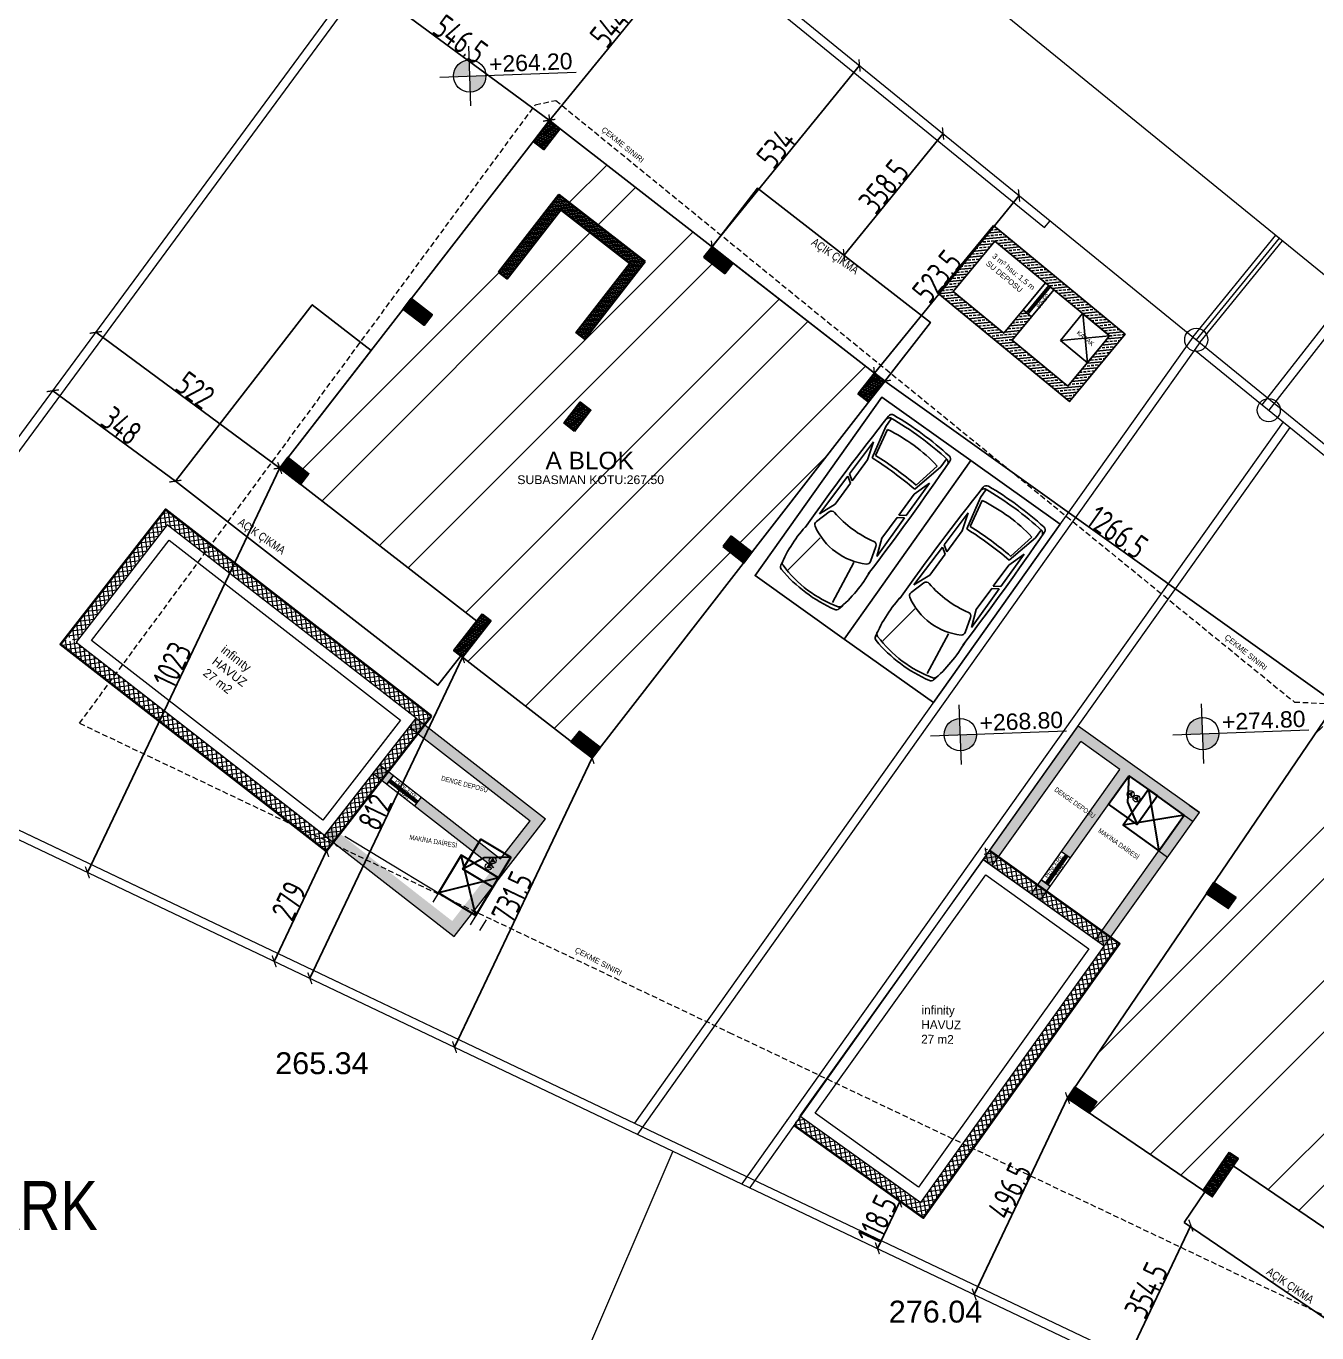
# Model space of a CAD drawing. Header units: millimetres. Extents: x 708 to 46452, y -4963 to 3960.
# Drawn here: x 8745 to 9482, y 1907 to 2653 of the extents above; entities that cross this region are included whole.
import ezdxf

# ---------------------------------------------------------------- set-up
doc = ezdxf.new("R2010")
doc.units = ezdxf.units.MM
doc.linetypes.add('DASHED', pattern=[19.05, 12.7, -6.35])
doc.linetypes.add('DUZ', pattern=[0])
for name, color, linetype in [('0 @ 1', 7, 'Continuous'), ('00_YAZI', 214, 'Continuous'), ('DUVARTARAMA', 7, 'Continuous'), ('F-arka_plan', 7, 'Continuous'), ('furn', 7, 'Continuous'), ('KP', 1, 'Continuous'), ('SIVA', 135, 'Continuous'), ('TEFRİŞ2', 2, 'Continuous')]:
    doc.layers.add(name, color=color, linetype=linetype)
for name, color, linetype, lineweight in [('0.00 kotu6', 55, 'Continuous', 5), ('00_KOLON', 2, 'Continuous', 35), ('20', 1, 'Continuous', 0), ('A-WALL', 113, 'Continuous', 18), ('ENK_PLAN', 2, 'Continuous', 0), ('F-YAZI', 7, 'Continuous', 30), ('H-Savak', 52, 'Continuous', 20), ('KADASTRO', 5, 'Continuous', 0), ('mahal no', 123, 'Continuous', 30), ('MERDİVEN GÖRÜNÜŞ', 171, 'Continuous', 30), ('NKOT', 1, 'Continuous', 0), ('SAVAK', 52, 'Continuous', 20), ('TEFRİŞ', 8, 'Continuous', 9), ('YAZI', 40, 'Continuous', 25), ('YOL_YOL', 30, 'Continuous', 0), ('Z_KOMSU_PARSELLER', 172, 'Continuous', 0), ('Z_PARSEL', 6, 'Continuous', 0), ('ölçü yatay', 150, 'DUZ', 18)]:
    doc.layers.add(name, color=color, linetype=linetype, lineweight=lineweight)
doc.styles.add('ARIAL', font='arial.ttf')
doc.styles.add('ARİAL NARROW', font='ARIALN.TTF', dxfattribs={"width": 0.8})
doc.styles.add('AUDIT_D_030819140122-0', font='isocp.shx', dxfattribs={"width": 0.8})
doc.styles.add('K-ARİAL', font='arial.ttf')
doc.styles.add('kat', font='arial.ttf', dxfattribs={"height": 50})
doc.styles.get("Standard").update_dxf_attribs({"font": 'arial.ttf'})
doc.dimstyles.new('DIŞ VAZ', dxfattribs={"dimtxt": 55, "dimasz": 20, "dimexe": 5, "dimexo": 2, "dimgap": 1, "dimtad": 1, "dimdec": 1, "dimrnd": 0.5, "dimdsep": 46, "dimtxsty": 'AUDIT_D_030819140122-0', "dimblk": 'ARCHTICK', "dimcen": 0.09, "dimdle": 0.1, "dimclrd": 256, "dimclre": 256, "dimclrt": 1, "dimadec": 0, "dimazin": 0, "dimtfac": 1, "dimtdec": 1, "dimtix": 1, "dimtmove": 2, "dimatfit": 3, "dimldrblk": 'ARCHTICK', "dimfxl": 5, "dimfxlon": 1, "dimtolj": 1, "dimtzin": 0, "dimarcsym": 0})

# ---------------------------------------------------------------- blocks, each defined once
blk = doc.blocks.new('KOLON')
at = {"layer": 'DUVARTARAMA'}
h = blk.add_hatch(dxfattribs=at)
h.set_pattern_fill('ANSI36', color=8)
h.paths.add_polyline_path([(549.4, 3102.4), (579.4, 3102.4), (579.4, 3042.4), (549.4, 3042.4)])
at = {"layer": '00_KOLON'}
blk.add_lwpolyline([(549.4, 3102.4), (579.4, 3102.4), (579.4, 3042.4), (549.4, 3042.4), (549.4, 3102.4)], dxfattribs=at)
blk = doc.blocks.new('_ArchTick')
at = {"color": 0, "linetype": 'ByBlock', "const_width": 0.15}
blk.add_lwpolyline([(-0.5, -0.5), (0.5, 0.5)], dxfattribs=at)
blk = doc.blocks.new('*D1795')
at = {"layer": 'Defpoints', "color": 0, "transparency": 16777216}
for p in [(24674.8, -12663.2, -13220.7), (24624, -12770.1, -13220.7), (24624, -12770.1)]:
    blk.add_point(p, dxfattribs=at)
at = {"layer": 'KP', "lineweight": -2, "transparency": 16777216}
for p, q in [((24674.9, -12663.1), (24623.9, -12770.2)), ((24670.3, -12661), (24670.3, -12661)), ((24619.4, -12768), (24619.4, -12768))]:
    blk.add_line(p, q, dxfattribs=at)
at = {"layer": 'KP', "lineweight": -2, "transparency": 16777216, "xscale": 20, "yscale": 20, "zscale": 20}
for p, rotation in [((24674.8, -12663.2), 64.5683598937164), ((24624, -12770.1), 244.5683598937164)]:
    blk.add_blockref('_ArchTick', p, dxfattribs=dict(at, rotation=rotation))
at = {"layer": 'KP', "color": 1, "transparency": 16777216, "insert": (24623.6, -12704.4), "char_height": 55, "attachment_point": 5, "rotation": 64.5684, "style": 'AUDIT_D_030819140122-0'}
blk.add_mtext('\\A1;118.5', dxfattribs=at)
blk = doc.blocks.new('*D141')
at = {"layer": 'Defpoints', "color": 0, "transparency": 16777216}
for p in [(25058.4, -12426.8, -13220.7), (24845.2, -12875.3, -13220.7), (24845.2, -12875.3)]:
    blk.add_point(p, dxfattribs=at)
at = {"layer": 'KP', "lineweight": -2, "transparency": 16777216}
for p, q in [((25058.5, -12426.7), (24845.1, -12875.4)), ((25063, -12428.9), (25063, -12428.9)), ((24849.7, -12877.4), (24849.7, -12877.4))]:
    blk.add_line(p, q, dxfattribs=at)
at = {"layer": 'KP', "lineweight": -2, "transparency": 16777216, "xscale": 20, "yscale": 20, "zscale": 20}
for p, rotation in [((25058.4, -12426.8), 64.56835989371938), ((24845.2, -12875.3), 244.5683598937193)]:
    blk.add_blockref('_ArchTick', p, dxfattribs=dict(at, rotation=rotation))
at = {"layer": 'KP', "color": 1, "transparency": 16777216, "insert": (24926.1, -12638.8), "char_height": 55, "attachment_point": 5, "rotation": 64.5684, "style": 'AUDIT_D_030819140122-0'}
blk.add_mtext('\\A1;496.5', dxfattribs=at)
blk = doc.blocks.new('*D142')
at = {"layer": 'Defpoints', "color": 0, "transparency": 16777216}
for p in [(25324.8, -12710.8, -13220.7), (25172.6, -13031, -13220.7), (25188, -13038.3)]:
    blk.add_point(p, dxfattribs=at)
at = {"layer": 'KP', "lineweight": -2, "transparency": 16777216}
for p, q in [((25340.3, -12718), (25188, -13038.4)), ((25344.8, -12720.2), (25344.8, -12720.3)), ((25192.5, -13040.5), (25192.5, -13040.5))]:
    blk.add_line(p, q, dxfattribs=at)
at = {"layer": 'KP', "lineweight": -2, "transparency": 16777216, "xscale": 20, "yscale": 20, "zscale": 20}
for p, rotation in [((25340.3, -12718.1), 64.5683598937192), ((25188, -13038.3), 244.5683598937192)]:
    blk.add_blockref('_ArchTick', p, dxfattribs=dict(at, rotation=rotation))
at = {"layer": 'KP', "color": 1, "transparency": 16777216, "insert": (25238.4, -12866), "char_height": 55, "attachment_point": 5, "rotation": 64.5684, "style": 'AUDIT_D_030819140122-0'}
blk.add_mtext('\\A1;354.5', dxfattribs=at)
blk = doc.blocks.new('02PCAR01')
at = {"color": 0, "linetype": 'ByBlock'}
for p, q in [((-138, 26.03), (-145, 26.03)), ((-112.52, 20.16), (-138, 26.03)), ((-136.91, 23.5), (-115.59, 19.26)), ((-122.94, 26.61), (-92.48, 26.84)), ((-109.29, 22.08), (-122.94, 26.61)), ((-89.35, 22.08), (-109.29, 22.08)), ((-89.35, 22.08), (-92.48, 26.84)), ((-90.39, 26.87), (-54.31, 27.32)), ((-87.23, 22.08), (-90.39, 26.87)), ((-67.5, 22.08), (-87.23, 22.08)), ((-54.31, 27.32), (-67.5, 22.08)), ((-48.33, 25.72), (-60.01, 22.2)), ((-6, 20.97), (-40, 15.97)), ((-136.91, -23.36), (-115.59, -19.12)), ((-6, -20.97), (-40, -15.97)), ((-138, -25.97), (-145, -25.97)), ((-112.51, -20.11), (-138, -25.97)), ((-109.29, -21.95), (-122.94, -26.47)), ((-122.94, -26.47), (-92.48, -26.7)), ((-89.35, -21.95), (-109.29, -21.95)), ((-89.35, -21.95), (-92.48, -26.7)), ((-87.23, -21.95), (-90.39, -26.73)), ((-90.39, -26.73), (-54.31, -27.18)), ((-67.5, -21.95), (-87.23, -21.95)), ((-54.31, -27.18), (-67.5, -21.95)), ((-48.33, -25.52), (-60.01, -22))]:
    blk.add_line(p, q, dxfattribs=at)
for centre, radius, start, end in [((-77.24, -1914.33), 1944.6, 88.89024, 92.01225), ((-30.02, -77.69), 108.31, 76.66075, 96.5655), ((110.89, 0.1), 260.73, 174.2342, 185.7658), ((-145.41, 25.94), 3.14, 92.11191, 173.48992), ((111.89, 0.1), 258.76, 174.01419, 185.98581), ((-141.57, 24.61), 4.6, 94.39871, 147.52881), ((-7.97, 0.1), 131.06, 169.68972, 190.31028), ((147.71, 0.1), 261.01, 175.59188, 184.44072), ((-59.14, 19.33), 3, 106.79837, 193.66308), ((-47.46, 22.85), 3, 31.14552, 106.79837), ((-87.12, 0.1), 48.72, 330.07742, 29.92258), ((-8.86, 25.33), 3.14, 17.81788, 78.39421), ((-95.47, 0.91), 93.12, 343.03471, 15.81411), ((-5.75, 24.64), 3.14, 14.34517, 76.66075), ((-111.75, 0.91), 111.76, 346.39761, 12.667), ((146.01, 0.1), 262.31, 175.79714, 184.20286), ((-142.7, 0.1), 82.75, 347.06832, 12.93168), ((-59.14, -19.13), 3, 166.33692, 253.20163), ((-145.41, -25.74), 3.14, 186.51008, 267.88809), ((-77.24, 1914.53), 1944.6, 267.98775, 271.10976), ((-141.57, -24.41), 4.6, 212.47119, 265.60129), ((-47.46, -22.65), 3, 253.20163, 328.85448), ((-30.02, 77.89), 108.31, 263.4345, 283.11557), ((-9.37, -25.23), 3.14, 281.32486, 340.88258), ((-6.15, -24.54), 3.14, 283.11557, 344.59415)]:
    blk.add_arc(centre, radius, start, end, dxfattribs=at)
blk = doc.blocks.new('*D148')
at = {"layer": 'Defpoints', "color": 0, "transparency": 16777216}
for p in [(24640.8, -10789.3), (24640.8, -10789.4, -13220.7), (25671.5, -11525.5, -13220.7)]:
    blk.add_point(p, dxfattribs=at)
at = {"layer": 'KP', "lineweight": -2, "transparency": 16777216}
for p, q in [((25671.6, -11525.5), (24640.7, -10789.3)), ((24643.7, -10785.3), (24643.7, -10785.3)), ((25674.4, -11521.4), (25674.4, -11521.4))]:
    blk.add_line(p, q, dxfattribs=at)
at = {"layer": 'KP', "lineweight": -2, "transparency": 16777216, "xscale": 20, "yscale": 20, "zscale": 20}
for p, rotation in [((24640.8, -10789.3), 144.4651546863347), ((25671.5, -11525.5), 324.4651546863348)]:
    blk.add_blockref('_ArchTick', p, dxfattribs=dict(at, rotation=rotation))
at = {"layer": 'KP', "color": 1, "transparency": 16777216, "insert": (25172.7, -11134.2), "char_height": 55, "attachment_point": 5, "rotation": 324.4652, "style": 'AUDIT_D_030819140122-0'}
blk.add_mtext('\\A1;1266.5', dxfattribs=at)
blk = doc.blocks.new('*D149')
at = {"layer": 'Defpoints', "color": 0, "transparency": 16777216}
for p in [(23365.4, -11862.5, -13220.7), (23245.5, -12114.5, -13220.7), (23245.5, -12114.5)]:
    blk.add_point(p, dxfattribs=at)
at = {"layer": 'KP', "lineweight": -2, "transparency": 16777216}
for p, q in [((23365.4, -11862.4), (23245.5, -12114.6)), ((23369.9, -11864.7), (23369.9, -11864.7)), ((23250, -12116.6), (23250, -12116.6))]:
    blk.add_line(p, q, dxfattribs=at)
at = {"layer": 'KP', "lineweight": -2, "transparency": 16777216, "xscale": 20, "yscale": 20, "zscale": 20}
for p, rotation in [((23365.4, -11862.5), 64.55936589072644), ((23245.5, -12114.5), 244.5593658907265)]:
    blk.add_blockref('_ArchTick', p, dxfattribs=dict(at, rotation=rotation))
at = {"layer": 'KP', "color": 1, "transparency": 16777216, "insert": (23279.7, -11976.3), "char_height": 55, "attachment_point": 5, "rotation": 64.5594, "style": 'AUDIT_D_030819140122-0'}
blk.add_mtext('\\A1;279', dxfattribs=at)
blk = doc.blocks.new('*D150')
at = {"layer": 'Defpoints', "color": 0, "transparency": 16777216}
for p in [(22837.9, -10677.8, -13220.7), (22837.9, -10677.8), (23258.2, -10987.7, -13220.7)]:
    blk.add_point(p, dxfattribs=at)
at = {"layer": 'KP', "lineweight": -2, "transparency": 16777216}
for p, q in [((23258.3, -10987.7), (22837.8, -10677.7)), ((22840.9, -10673.8), (22840.9, -10673.8)), ((23255.2, -10991.7), (23255.2, -10991.7))]:
    blk.add_line(p, q, dxfattribs=at)
at = {"layer": 'KP', "lineweight": -2, "transparency": 16777216, "xscale": 20, "yscale": 20, "zscale": 20}
for p, rotation in [((22837.9, -10677.8), 143.599521623607), ((23258.2, -10987.7), 323.599521623607)]:
    blk.add_blockref('_ArchTick', p, dxfattribs=dict(at, rotation=rotation))
at = {"layer": 'KP', "color": 1, "transparency": 16777216, "insert": (23065, -10809.8), "char_height": 55, "attachment_point": 5, "rotation": 323.5995, "style": 'AUDIT_D_030819140122-0'}
blk.add_mtext('\\A1;522', dxfattribs=at)
blk = doc.blocks.new('*D151')
at = {"layer": 'Defpoints', "color": 0, "transparency": 16777216}
for p in [(22739.6, -10811.1, -13220.7), (22739.6, -10811.1), (23019.6, -11017.6, -13220.7)]:
    blk.add_point(p, dxfattribs=at)
at = {"layer": 'KP', "lineweight": -2, "transparency": 16777216}
for p, q in [((22736.7, -10815.1), (22736.7, -10815.1)), ((23019.7, -11017.6), (22739.5, -10811.1)), ((23016.7, -11021.6), (23016.7, -11021.6))]:
    blk.add_line(p, q, dxfattribs=at)
at = {"layer": 'KP', "lineweight": -2, "transparency": 16777216, "xscale": 20, "yscale": 20, "zscale": 20}
for p, rotation in [((22739.6, -10811.1), 143.5995216236068), ((23019.6, -11017.6), 323.5995216236068)]:
    blk.add_blockref('_ArchTick', p, dxfattribs=dict(at, rotation=rotation))
at = {"layer": 'KP', "color": 1, "transparency": 16777216, "insert": (22896.5, -10891.4), "char_height": 55, "attachment_point": 5, "rotation": 323.5995, "style": 'AUDIT_D_030819140122-0'}
blk.add_mtext('\\A1;348', dxfattribs=at)
blk = doc.blocks.new('*D152')
at = {"layer": 'Defpoints', "color": 0, "transparency": 16777216}
for p in [(23971.9, -11650, -13220.7), (23657.7, -12310.6, -13220.7), (23657.7, -12310.6)]:
    blk.add_point(p, dxfattribs=at)
at = {"layer": 'KP', "lineweight": -2, "transparency": 16777216}
for p, q in [((23972, -11649.9), (23657.7, -12310.6)), ((23976.4, -11652.2), (23976.4, -11652.2)), ((23662.2, -12312.7), (23662.2, -12312.7))]:
    blk.add_line(p, q, dxfattribs=at)
at = {"layer": 'KP', "lineweight": -2, "transparency": 16777216, "xscale": 20, "yscale": 20, "zscale": 20}
for p, rotation in [((23971.9, -11650), 64.55936589072675), ((23657.7, -12310.6), 244.5593658907268)]:
    blk.add_blockref('_ArchTick', p, dxfattribs=dict(at, rotation=rotation))
at = {"layer": 'KP', "color": 1, "transparency": 16777216, "insert": (23789.1, -11968), "char_height": 55, "attachment_point": 5, "rotation": 64.5594, "style": 'AUDIT_D_030819140122-0'}
blk.add_mtext('\\A1;731.5', dxfattribs=at)
blk = doc.blocks.new('*D153')
at = {"layer": 'Defpoints', "color": 0, "transparency": 16777216}
for p in [(23675.8, -11419.9, -13220.7), (23327, -12153.2, -13220.7), (23327, -12153.2)]:
    blk.add_point(p, dxfattribs=at)
at = {"layer": 'KP', "lineweight": -2, "transparency": 16777216}
for p, q in [((23675.9, -11419.8), (23326.9, -12153.3)), ((23671.3, -11417.7), (23671.3, -11417.7)), ((23322.5, -12151.1), (23322.5, -12151.1))]:
    blk.add_line(p, q, dxfattribs=at)
at = {"layer": 'KP', "lineweight": -2, "transparency": 16777216, "xscale": 20, "yscale": 20, "zscale": 20}
for p, rotation in [((23675.8, -11419.9), 64.55936589072691), ((23327, -12153.2), 244.5593658907269)]:
    blk.add_blockref('_ArchTick', p, dxfattribs=dict(at, rotation=rotation))
at = {"layer": 'KP', "color": 1, "transparency": 16777216, "insert": (23475.7, -11774.3), "char_height": 55, "attachment_point": 5, "rotation": 64.5594, "style": 'AUDIT_D_030819140122-0'}
blk.add_mtext('\\A1;812', dxfattribs=at)
blk = doc.blocks.new('*D154')
at = {"layer": 'Defpoints', "color": 0, "transparency": 16777216}
for p in [(23258.2, -10987.7), (22818.7, -11911.5, -13220.7), (22818.7, -11911.5)]:
    blk.add_point(p, dxfattribs=at)
at = {"layer": 'KP', "lineweight": -2, "transparency": 16777216}
for p, q in [((23258.2, -10987.6), (22818.7, -11911.5)), ((23258.2, -10987.7), (23262.7, -10989.8)), ((22823.2, -11913.6), (22823.3, -11913.6))]:
    blk.add_line(p, q, dxfattribs=at)
at = {"layer": 'KP', "lineweight": -2, "transparency": 16777216, "xscale": 20, "yscale": 20, "zscale": 20}
for p, rotation in [((23258.2, -10987.7), 64.55936589066177), ((22818.7, -11911.5), 244.5593658906617)]:
    blk.add_blockref('_ArchTick', p, dxfattribs=dict(at, rotation=rotation))
at = {"layer": 'KP', "color": 1, "transparency": 16777216, "insert": (23012.7, -11437.3), "char_height": 55, "attachment_point": 5, "rotation": 64.5594, "style": 'AUDIT_D_030819140122-0'}
blk.add_mtext('\\A1;1023', dxfattribs=at)
blk = doc.blocks.new('*D156')
at = {"layer": 'Defpoints', "color": 0, "transparency": 16777216}
for p in [(24947.6, -10365.1, -13220.7), (24947.6, -10365.1), (24617.1, -10771, -13220.7)]:
    blk.add_point(p, dxfattribs=at)
at = {"layer": 'KP', "lineweight": -2, "transparency": 16777216}
for p, q in [((24617.1, -10771), (24947.6, -10365)), ((24951.4, -10368.2), (24951.4, -10368.2)), ((24621, -10774.1), (24621, -10774.1))]:
    blk.add_line(p, q, dxfattribs=at)
at = {"layer": 'KP', "lineweight": -2, "transparency": 16777216, "xscale": 20, "yscale": 20, "zscale": 20}
for p, rotation in [((24947.6, -10365.1), 50.85004994290492), ((24617.1, -10771), 230.8500499429049)]:
    blk.add_blockref('_ArchTick', p, dxfattribs=dict(at, rotation=rotation))
at = {"layer": 'KP', "color": 1, "transparency": 16777216, "insert": (24760.2, -10550), "char_height": 55, "attachment_point": 5, "rotation": 50.85, "style": 'AUDIT_D_030819140122-0'}
blk.add_mtext('\\A1;523.5', dxfattribs=at)
blk = doc.blocks.new('*D157')
at = {"layer": 'Defpoints', "color": 0, "transparency": 16777216}
for p in [(24774, -10223.8, -13220.7), (24774, -10223.8), (24547.7, -10501.7, -13220.7)]:
    blk.add_point(p, dxfattribs=at)
at = {"layer": 'KP', "lineweight": -2, "transparency": 16777216}
for p, q in [((24547.7, -10501.8), (24774.1, -10223.7)), ((24777.9, -10226.9), (24777.9, -10226.9)), ((24551.6, -10504.9), (24551.6, -10504.9))]:
    blk.add_line(p, q, dxfattribs=at)
at = {"layer": 'KP', "lineweight": -2, "transparency": 16777216, "xscale": 20, "yscale": 20, "zscale": 20}
for p, rotation in [((24774, -10223.8), 50.85004994290509), ((24547.7, -10501.7), 230.8500499429051)]:
    blk.add_blockref('_ArchTick', p, dxfattribs=dict(at, rotation=rotation))
at = {"layer": 'KP', "color": 1, "transparency": 16777216, "insert": (24638.8, -10344.8), "char_height": 55, "attachment_point": 5, "rotation": 50.85, "style": 'AUDIT_D_030819140122-0'}
blk.add_mtext('\\A1;358.5', dxfattribs=at)
blk = doc.blocks.new('*D158')
at = {"layer": 'Defpoints', "color": 0, "transparency": 16777216}
for p in [(24583.2, -10068.4, -13220.7), (24583.2, -10068.4), (24246, -10482.5, -13220.7)]:
    blk.add_point(p, dxfattribs=at)
at = {"layer": 'KP', "lineweight": -2, "transparency": 16777216}
for p, q in [((24245.9, -10482.6), (24583.2, -10068.3)), ((24587, -10071.6), (24587, -10071.6)), ((24242.1, -10479.4), (24242.1, -10479.4))]:
    blk.add_line(p, q, dxfattribs=at)
at = {"layer": 'KP', "lineweight": -2, "transparency": 16777216, "xscale": 20, "yscale": 20, "zscale": 20}
for p, rotation in [((24583.2, -10068.4), 50.85004994290459), ((24246, -10482.5), 230.8500499429046)]:
    blk.add_blockref('_ArchTick', p, dxfattribs=dict(at, rotation=rotation))
at = {"layer": 'KP', "color": 1, "transparency": 16777216, "insert": (24392.5, -10257.5), "char_height": 55, "attachment_point": 5, "rotation": 50.85, "style": 'AUDIT_D_030819140122-0'}
blk.add_mtext('\\A1;534', dxfattribs=at)
blk = doc.blocks.new('*D159')
at = {"layer": 'Defpoints', "color": 0, "transparency": 16777216}
for p in [(24218.8, -9771.7, -13220.7), (24218.8, -9771.7), (23874.9, -10194.1, -13220.7)]:
    blk.add_point(p, dxfattribs=at)
at = {"layer": 'KP', "lineweight": -2, "transparency": 16777216}
for p, q in [((23874.8, -10194.2), (24218.8, -9771.7)), ((24214.9, -9768.6), (24214.9, -9768.6)), ((23871, -10191), (23871, -10191))]:
    blk.add_line(p, q, dxfattribs=at)
at = {"layer": 'KP', "lineweight": -2, "transparency": 16777216, "xscale": 20, "yscale": 20, "zscale": 20}
for p, rotation in [((24218.8, -9771.7), 50.85004994290503), ((23874.9, -10194.1), 230.850049942905)]:
    blk.add_blockref('_ArchTick', p, dxfattribs=dict(at, rotation=rotation))
at = {"layer": 'KP', "color": 1, "transparency": 16777216, "insert": (24024.7, -9964.9), "char_height": 55, "attachment_point": 5, "rotation": 50.85, "style": 'AUDIT_D_030819140122-0'}
blk.add_mtext('\\A1;544.5', dxfattribs=at)
blk = doc.blocks.new('*D160')
at = {"layer": 'Defpoints', "color": 0, "transparency": 16777216}
for p in [(23434.2, -9869.1, -13220.7), (23434.2, -9869.1), (23873.9, -10193.3)]:
    blk.add_point(p, dxfattribs=at)
at = {"layer": 'KP', "lineweight": -2, "transparency": 16777216}
for p, q in [((23874, -10193.4), (23434.1, -9869)), ((23437.1, -9865.1), (23437.1, -9865.1)), ((23873.9, -10193.3), (23871, -10197.4))]:
    blk.add_line(p, q, dxfattribs=at)
at = {"layer": 'KP', "lineweight": -2, "transparency": 16777216, "xscale": 20, "yscale": 20, "zscale": 20}
for p, rotation in [((23434.2, -9869.1), 143.5995216236071), ((23873.9, -10193.3), 323.5995216236071)]:
    blk.add_blockref('_ArchTick', p, dxfattribs=dict(at, rotation=rotation))
at = {"layer": 'KP', "color": 1, "transparency": 16777216, "insert": (23671, -10008.3), "char_height": 55, "attachment_point": 5, "rotation": 323.5995, "style": 'AUDIT_D_030819140122-0'}
blk.add_mtext('\\A1;546.5', dxfattribs=at)
blk = doc.blocks.new('REMRGE')
h = blk.add_hatch()
h.set_pattern_fill('ANSI33', color=256, scale=2, angle=-39.51317, style=0)
h.set_pattern_definition([(5.486832, (-32149.17, 31346.456), (-1.2143358, 12.6418111), []), (5.486832, (-32142.242, 31340.742), (-1.2143358, 12.6418111), [6.35, -3.175])])
h.paths.add_polyline_path([(25150.69, -10729.57), (25131.4, -10713.67), (25103.98, -10746.91), (25104.03, -10747.35), (25103.78, -10747.15), (25059.46, -10800.89), (24932.17, -10695.91), (24976.49, -10642.17), (24968.77, -10635.81), (24968.77, -10635.81), (24964.92, -10632.63), (24957.2, -10626.26), (24912.88, -10680), (24797.16, -10584.56), (24869.1, -10497.34), (24849.81, -10481.43), (24761.97, -10587.95), (25062.84, -10836.09)])
h.paths.add_polyline_path([(25189.88, -10682.05), (24889, -10433.91), (24849.81, -10481.43), (24869.1, -10497.34), (24892.38, -10469.11), (25152.37, -10683.53), (25154.68, -10685.43), (25131.4, -10713.67), (25150.69, -10729.57)])
at = {"layer": '0.00 kotu6'}
h = blk.add_hatch(color=256, dxfattribs=at)
h.paths.add_polyline_path([(23693.8, -10129.06), (23692.47, -10092.05), (23729.48, -10090.72, -0.4142136)])
h.paths.add_polyline_path([(23692.47, -10092.05), (23655.46, -10093.39, -0.4142136), (23691.13, -10055.04)])
h = blk.add_hatch(color=256, dxfattribs=at)
h.paths.add_polyline_path([(24814.77, -11633.83), (24813.44, -11596.82), (24850.45, -11595.48, -0.4142136)])
h.paths.add_polyline_path([(24813.44, -11596.82), (24776.43, -11598.15, -0.4142136), (24812.1, -11559.81)])
h = blk.add_hatch(color=256, dxfattribs=at)
h.paths.add_polyline_path([(25368.7, -11631.55), (25367.37, -11594.54), (25404.38, -11593.21, -0.4142136)])
h.paths.add_polyline_path([(25367.37, -11594.54), (25330.35, -11595.88, -0.4142136), (25366.03, -11557.53)])
at = {"layer": 'DUVARTARAMA'}
h = blk.add_hatch(dxfattribs=at)
h.set_pattern_fill('ANSI31', color=256, angle=-37.85366)
h.set_pattern_definition([(7.14634, (19477.0362, -4543.4095), (-0.3949828, 3.1503355), [])])
h.paths.add_polyline_path([(23900.42, -10397.59), (24058.33, -10520.32), (23935.6, -10678.24), (23955.34, -10693.58), (24093.41, -10515.92), (23896.02, -10362.51), (23757.95, -10540.17), (23777.69, -10555.51)])
h = blk.add_hatch(dxfattribs=at)
h.set_pattern_fill('ANSI36', color=8, angle=-37.85366)
h.set_pattern_definition([(7.14634, (21382.9402, -13434.128), (5.1181042, 3.8415554), [7.9375, -1.5875, 0, -1.5875])])
h.paths.add_polyline_path([(23720.53, -11321.64), (23740.27, -11336.98), (23675.83, -11419.89), (23656.09, -11404.55)])
h = blk.add_hatch(dxfattribs=at)
h.set_pattern_fill('ANGLE', color=0, angle=-127.89089)
h.set_pattern_definition([(232.10911, (30880.578, -3511.052), (5.5124346, -4.2899055), [5.08, -1.905]), (322.10911, (30880.578, -3511.052), (4.2899055, 5.5124346), [5.08, -1.905])])
h.paths.add_polyline_path([(23830.48, -11793.66), (23762.92, -11880.47), (23581.48, -11739.27), (23566.13, -11759), (23684.47, -11851.1), (23684.49, -11851.06), (23747.6, -11900.23), (23747.6, -11900.23), (23713.8, -11943.62), (23713.83, -11943.64), (23652.37, -12022.53), (23395.89, -11822.92), (23380.54, -11842.65), (23656.75, -12057.61), (23865.56, -11789.29), (23589.35, -11574.33), (23574, -11594.06)])
h.paths.add_polyline_path([(23574, -11594.06), (23589.35, -11574.33), (23569.62, -11558.98), (23554.27, -11578.71)])
h.paths.add_polyline_path([(23491.08, -11700.6), (23506.44, -11680.87), (23486.71, -11665.52), (23471.35, -11685.25)])
h.paths.add_polyline_path([(23502.99, -11709.87), (23518.35, -11690.15), (23506.44, -11680.87), (23491.08, -11700.6)], flags=17)
h.paths.add_polyline_path([(23380.54, -11842.65), (23395.89, -11822.92), (23376.16, -11807.57), (23360.81, -11827.3)])
h = blk.add_hatch(dxfattribs=at)
h.set_pattern_fill('ANGLE', color=0, angle=-35.4194)
h.set_pattern_definition([(324.5806, (16509.612, -4925.859), (4.0482067, 5.692297), [5.08, -1.905]), (54.5806, (16509.612, -4925.859), (-5.692297, 4.0482067), [5.08, -1.905])])
h.paths.add_polyline_path([(25088.54, -11612.23), (25178.18, -11675.99), (25044.93, -11863.35), (25065.31, -11877.83), (25152.21, -11755.63), (25152.18, -11755.61), (25198.58, -11690.44), (25198.58, -11690.44), (25243.38, -11722.34), (25243.4, -11722.31), (25324.86, -11780.3), (25136.51, -12045.16), (25156.88, -12059.65), (25359.73, -11774.42), (25082.65, -11577.37), (24879.81, -11862.6), (24900.18, -11877.09)])
h.paths.add_polyline_path([(24900.18, -11877.09), (24879.81, -11862.6), (24865.32, -11882.97), (24885.69, -11897.46)])
h.paths.add_polyline_path([(25010.19, -11955.33), (24989.82, -11940.84), (24975.33, -11961.21), (24995.71, -11975.7)])
h.paths.add_polyline_path([(25018.94, -11943.03), (24998.57, -11928.53), (24989.82, -11940.84), (25010.19, -11955.33)], flags=17)
h.paths.add_polyline_path([(25156.88, -12059.65), (25136.51, -12045.16), (25122.02, -12065.53), (25142.39, -12080.02)])
h = blk.add_hatch(dxfattribs=at)
h.set_pattern_fill('ANSI36', color=8, angle=52.14634)
h.set_pattern_definition([(97.14634, (26080.4652, -13984.524), (-3.8415554, 5.1181042), [7.9375, -1.5875, 0, -1.5875])])
h.paths.add_polyline_path([(23924.55, -11613.19), (23942.96, -11589.5), (23990.34, -11626.32), (23971.93, -11650.01)])
h = blk.add_hatch(dxfattribs=at)
h.set_pattern_fill('ANSI36', color=8, angle=-34.22302)
h.set_pattern_definition([(10.77698, (23228.441, -14807.111), (4.8645686, 4.1579456), [7.9375, -1.5875, 0, -1.5875])])
h.paths.add_polyline_path([(25427.56, -12550.84), (25448.24, -12564.9), (25389.18, -12651.72), (25368.51, -12637.66)])
at = {"layer": 'F-arka_plan'}
h = blk.add_hatch(dxfattribs=at)
h.set_pattern_fill('ANSI32', color=256, scale=26)
h.set_pattern_definition([(45, (-5944.31, 13227.06), (-175.115, 175.115), []), (45, (-5827.57, 13227.06), (-175.115, 175.115), [])])
h.paths.add_polyline_path([(25075.31, -12401.95), (25124.92, -12435.69), (25108.05, -12460.5), (25368.51, -12637.66), (25427.56, -12550.84), (25448.24, -12564.9), (25436.99, -12581.44), (25858.68, -12868.27), (25875.56, -12843.46), (25925.17, -12877.21), (26167.01, -12521.66), (26117.39, -12487.91), (26134.27, -12463.11), (26183.88, -12496.85), (26439.78, -12120.63), (26414.97, -12103.76), (26448.72, -12054.15), (26084.9, -11806.69), (26068.03, -11831.49), (26018.42, -11797.75), (26035.29, -11772.94), (25696.28, -11542.35), (25662.53, -11591.96), (25637.73, -11575.09), (25393.08, -11934.77), (25442.69, -11968.52), (25425.82, -11993.32), (25376.2, -11959.58)])
h.paths.add_polyline_path([(25781.36, -12235.16), (25815.11, -12185.55), (25839.91, -12202.42), (25806.17, -12252.03)], flags=16)
h.paths.add_polyline_path([(25973.55, -12148.19), (26100.1, -11962.15), (26306.81, -12102.76), (26180.27, -12288.8), (26159.59, -12274.74), (26272.08, -12109.37), (26106.71, -11996.88), (25994.22, -12162.25)], flags=16)
h.paths.add_polyline_path([(23740.27, -11336.98), (23675.83, -11419.89), (23924.55, -11613.19), (23942.96, -11589.5), (23990.34, -11626.32), (24318.64, -11203.89), (24271.26, -11167.07), (24289.67, -11143.39), (24337.05, -11180.21), (24640.8, -10789.36), (23874.91, -10194.13), (23276.6, -10963.97), (23323.98, -11000.79), (23305.57, -11024.47), (23708.25, -11337.43), (23720.53, -11321.64)])
h.paths.add_polyline_path([(23955.34, -10693.58), (23935.6, -10678.24), (24058.33, -10520.32), (23900.42, -10397.59), (23777.69, -10555.51), (23757.95, -10540.17), (23896.02, -10362.51), (24093.41, -10515.92)], flags=16)
h.paths.add_polyline_path([(25739.14, -12341.97), (25958.61, -12309.32), (25946.48, -12227.79), (25727.01, -12260.44)], flags=24)
h.paths.add_polyline_path([(25684.87, -12372.83), (26026.51, -12322.02), (26020.45, -12281.25), (25678.81, -12332.07)], flags=24)
h.paths.add_polyline_path([(23797.35, -11035.66), (24142.76, -11035.66), (24142.76, -10994.44), (23797.35, -10994.44)], flags=24)
h.paths.add_polyline_path([(23855.49, -11013.11), (24077.45, -11013.11), (24077.45, -10930.68), (23855.49, -10930.68)], flags=24)
at = {"layer": 'H-Savak', "lineweight": 0, "transparency": 33554498}
h = blk.add_hatch(dxfattribs=at)
h.set_pattern_fill('ANSI37', color=256, scale=80, angle=-127.85366)
h.set_pattern_definition([(277.14634, (27336.117, -16893.893), (9.922316, 1.24404), []), (7.14634, (27336.117, -16893.893), (-1.24404, 9.922316), [])])
edge = h.paths.add_edge_path()
edge.add_line((22757.59, -11390.15), (22772.93, -11370.41))
edge.add_line((22772.93, -11370.41), (23360.98, -11827.43))
edge.add_line((23360.98, -11827.43), (23584.96, -11539.24))
edge.add_line((23569.62, -11558.98), (23001.31, -11117.3))
edge.add_line((23001.31, -11117.3), (22792.93, -11385.42))
edge.add_line((22792.93, -11385.42), (22765.31, -11380.22))
edge.add_line((22765.31, -11380.22), (22996.91, -11082.22))
edge.add_line((22996.91, -11082.22), (23604.7, -11554.58))
edge.add_line((23604.7, -11554.58), (23365.38, -11862.52))
edge.add_line((23365.38, -11862.52), (22757.59, -11390.15))
h = blk.add_hatch(dxfattribs=at)
h.set_pattern_fill('ANSI37', color=256, scale=80, angle=-215.59312)
h.set_pattern_definition([(189.40688, (19541.275, -16639.302), (1.634445, -9.865525), []), (279.40688, (19541.275, -16639.302), (9.865525, 1.634445), [])])
edge = h.paths.add_edge_path()
edge.add_line((24860.14, -11847.25), (24880.47, -11861.8))
edge.add_line((24880.47, -11861.8), (24447, -12467.42))
edge.add_line((24447, -12467.42), (24743.8, -12679.86))
edge.add_line((24723.47, -12665.31), (25142.39, -12080.02))
edge.add_line((25142.39, -12080.02), (24866.26, -11882.38))
edge.add_line((24866.26, -11882.38), (24870.37, -11854.58))
edge.add_line((24870.37, -11854.58), (25177.27, -12074.24))
edge.add_line((25177.27, -12074.24), (24729.25, -12700.19))
edge.add_line((24729.25, -12700.19), (24412.12, -12473.2))
edge.add_line((24432.45, -12487.75), (24880.47, -11861.8))
at = {"layer": 'TEFRİŞ2'}
for points in [[(25207.36, -11726.37), (25205.98, -11739.73), (25194.94, -11731.48)], [(25220.71, -11736.34), (25219.33, -11749.7), (25208.28, -11741.45)], [(23751.3, -11888.38), (23737.87, -11888.01), (23745.28, -11876.38)], [(23742.36, -11902.44), (23728.93, -11902.06), (23736.33, -11890.43)]]:
    blk.add_hatch(color=256, dxfattribs=at).paths.add_polyline_path(points)
for p, q in [((24964.92, -10632.63, -13220.7), (25015.82, -10570.91, -13220.7)), ((24968.76, -10635.82, -13220.7), (25019.66, -10574.1, -13220.7)), ((24970.02, -10630.37, -13220.7), (25014.56, -10576.36, -13220.7)), ((25016.48, -10577.96, -13220.7), (25012.64, -10574.77, -13220.7)), ((25015.82, -10570.91, -13220.7), (25019.67, -10574.09, -13220.7)), ((24976.49, -10642.17, -13220.7), (24957.2, -10626.26, -13220.7)), ((24932.17, -10695.91, -13220.7), (24976.49, -10642.17, -13220.7)), ((24964.92, -10632.63, -13220.7), (24968.77, -10635.81, -13220.7)), ((24971.95, -10631.96, -13220.7), (24968.1, -10628.77, -13220.7)), ((25104.03, -10747.35, -13220.7), (25093.21, -10634.73, -13220.7)), ((25042.06, -10696.25, -13220.7), (25154.68, -10685.43, -13220.7)), ((25059.46, -10800.89, -13220.7), (24932.17, -10695.91, -13220.7)), ((24879.63, -11861.21, -13220.7), (25177.27, -12074.24, -13220.7))]:
    blk.add_line(p, q)
at = {"elevation": -13220.7}
for points in [[(24889, -10433.91), (25189.88, -10682.05), (25062.84, -10836.09), (24761.97, -10587.95)], [(25008.1, -10564.55), (25027.39, -10580.45), (24976.49, -10642.17), (24957.2, -10626.26)], [(25042.06, -10696.25), (25103.78, -10747.15), (25154.68, -10685.43), (25092.97, -10634.53)]]:
    blk.add_lwpolyline(points, close=True, dxfattribs=at)
blk.add_lwpolyline([(24957.2, -10626.26), (24912.88, -10680), (24797.16, -10584.56), (24892.38, -10469.11), (25152.37, -10683.53, -0.4142136), (25152.77, -10687.75), (25059.46, -10800.89)], format="xyb", dxfattribs=at)
at = {"layer": '0.00 kotu6'}
for p, q in [((23694.93, -10160.15, -13220.7), (23690.01, -10023.95, -13220.7)), ((23624.37, -10094.51, -13220.7), (23935.26, -10083.29, -13220.7)), ((24815.89, -11664.92), (24810.98, -11528.72)), ((25369.82, -11662.64), (25364.91, -11526.44)), ((24745.34, -11599.27), (25056.23, -11588.05)), ((25299.27, -11597), (25610.16, -11585.78))]:
    blk.add_line(p, q, dxfattribs=at)
for centre in [(23692.47, -10092.05, -13220.7), (24813.44, -11596.82), (25367.37, -11594.54)]:
    blk.add_circle(centre, 37.03, dxfattribs=at)
at = {"layer": '00_KOLON'}
for p, q in [((23757.95, -10540.17, -13220.7), (23896.02, -10362.51, -13220.7)), ((23896.02, -10362.51, -13220.7), (24093.41, -10515.92, -13220.7)), ((23900.42, -10397.59, -13220.7), (24058.33, -10520.32, -13220.7)), ((24093.41, -10515.92, -13220.7), (23955.34, -10693.58, -13220.7))]:
    blk.add_line(p, q, dxfattribs=at)
at = {"layer": '00_KOLON', "elevation": -13220.7}
for points in [[(23757.95, -10540.17), (23777.69, -10555.51), (23900.42, -10397.59)], [(24058.33, -10520.32), (23935.6, -10678.24), (23955.34, -10693.58)], [(23720.53, -11321.64), (23740.27, -11336.98), (23675.83, -11419.89), (23656.09, -11404.55), (23720.53, -11321.64)], [(23924.55, -11613.19), (23942.96, -11589.5), (23990.34, -11626.32), (23971.93, -11650.01), (23924.55, -11613.19)], [(25427.56, -12550.84), (25448.24, -12564.9), (25389.18, -12651.72), (25368.51, -12637.66), (25427.56, -12550.84)]]:
    blk.add_lwpolyline(points, dxfattribs=at)
at = {"layer": '20', "color": 5, "linetype": 'DASHED', "lineweight": 13}
for p, q in [((23842.29, -10158.1, -13220.7), (23888.86, -10147.9, -13220.7)), ((23888.86, -10147.9, -13220.7), (25576.92, -11522.2, -13220.7)), ((22800.8, -11570.71, -13220.7), (23842.29, -10158.1, -13220.7)), ((25576.92, -11522.2, -26441.4), (26786.95, -11576.42, -26441.4)), ((22800.8, -11570.71, -13220.7), (24285.41, -12276.94, -13220.7)), ((24285.37, -12276.92, -13220.7), (26073.89, -13127.38, -13220.7))]:
    blk.add_line(p, q, dxfattribs=at)
at = {"layer": '20', "elevation": -13220.7}
for points in [[(25345.07, -10688.69), (25534.47, -10456.05)], [(25360.58, -10701.32), (25549.98, -10468.67)], [(25345.07, -10688.69), (24068.9, -12484.02)], [(25345.07, -10688.69), (24068.9, -12484.02)], [(25360.58, -10701.32), (24075.44, -12509.27)], [(25360.58, -10701.32), (24075.44, -12509.27)], [(25551.03, -10882.16), (24313.84, -12622.65)], [(25566.57, -10894.81), (24332.18, -12631.37)], [(23360.98, -11827.43), (23569.62, -11558.98), (23001.31, -11117.3), (22792.67, -11385.76), (23360.98, -11827.43)], [(24447, -12467.42), (24723.47, -12665.31), (25142.39, -12080.02), (24865.92, -11882.13), (24447, -12467.42)]]:
    blk.add_lwpolyline(points, dxfattribs=at)
at = {"layer": '20'}
for centre in [(25352.55, -10694.79, -13220.7), (25518.28, -10855.5, -13220.7)]:
    blk.add_circle(centre, 26.35, dxfattribs=at)
at = {"layer": 'A-WALL', "lineweight": 0, "elevation": -13220.7}
for points in [[(23534.54, -11563.38), (23356.58, -11792.35), (22827.75, -11381.36), (23005.71, -11152.38), (23534.54, -11563.38), (23463.05, -11655.36)], [(24717.7, -12630.43), (24481.88, -12461.64), (24871.69, -11917.01), (25107.51, -12085.8), (24717.7, -12630.43), (24622.96, -12562.62)]]:
    blk.add_lwpolyline(points, dxfattribs=at)
at = {"layer": 'ENK_PLAN', "lineweight": 0}
for p, q in [((25699.72, -10590.58, -13220.7), (25502.64, -10843.03, -13220.7)), ((25715.23, -10603.21, -13220.7), (25518.28, -10855.5, -13220.7))]:
    blk.add_line(p, q, dxfattribs=at)
at = {"layer": 'ENK_PLAN', "elevation": -13220.7}
blk.add_lwpolyline([(25542.23, -10462.36), (25352.55, -10694.79)], dxfattribs=at)
at = {"layer": 'KADASTRO', "lineweight": 0}
for p, q in [((22159.56, -11597.88, -13220.7), (24156.54, -12547.85, -13220.7)), ((24156.54, -12547.85, -13220.7), (26219.51, -13528.82, -13220.7))]:
    blk.add_line(p, q, dxfattribs=at)
at = {"layer": 'KP', "elevation": -13220.7}
for points in [[(23971.93, -11650.01), (24640.8, -10789.36), (23874.91, -10194.13), (23258.19, -10987.65), (23708.25, -11337.43), (23656.09, -11404.55), (23971.93, -11650.01)], [(24640.8, -10789.36), (24745.12, -10655.13), (24350.33, -10348.31), (24246.01, -10482.54), (24640.8, -10789.36)], [(23019.64, -11017.56), (23619.73, -11483.93), (23671.89, -11416.82), (23656.09, -11404.55), (23708.25, -11337.43), (23258.19, -10987.65), (23466.83, -10719.2), (23332.6, -10614.88), (23019.64, -11017.56)], [(24548.12, -11378.35), (24344.35, -11233.5), (24634.04, -10825.97), (24837.81, -10970.81), (24548.12, -11378.35)], [(24751.89, -11523.19), (24548.12, -11378.35), (24837.81, -10970.81), (25041.57, -11115.66), (24751.89, -11523.19)], [(25908.29, -12902.01), (26473.52, -12071.02), (25671.47, -11525.48), (25058.44, -12426.75), (25389.18, -12651.72), (25436.99, -12581.44), (25908.29, -12902.01)], [(25324.84, -12710.75), (25953.25, -13138.19), (26240.08, -12716.49), (26099.52, -12620.88), (25908.29, -12902.01), (25436.99, -12581.44), (25389.18, -12651.72), (25372.64, -12640.47), (25324.84, -12710.75)]]:
    blk.add_lwpolyline(points, dxfattribs=at)
at = {"layer": 'MERDİVEN GÖRÜNÜŞ'}
for p, q in [((25198.58, -11690.44, -13220.7), (25195.39, -11751.12, -13220.7)), ((25243.37, -11722.35, -13220.7), (25266.87, -11861.77, -13220.7)), ((25195.39, -11751.12, -13220.7), (25217.35, -11802.01, -13220.7)), ((25324.86, -11780.3, -13220.7), (25185.4, -11803.77, -13220.7)), ((23706.28, -12009.59, -13220.7), (23672.48, -11872.26, -13220.7)), ((23725.73, -11878.29, -13220.7), (23676.62, -11903.99, -13220.7)), ((23786.47, -11876.95, -13220.7), (23725.72, -11878.29, -13220.7)), ((23758, -11924, -13220.7), (23620.72, -11957.83, -13220.7))]:
    blk.add_line(p, q, dxfattribs=at)
at = {"layer": 'MERDİVEN GÖRÜNÜŞ', "elevation": -13220.7}
for points in [[(25198.58, -11690.44), (25263.75, -11736.84), (25217.35, -11802.01), (25152.18, -11755.61)], [(25324.86, -11780.3), (25243.4, -11722.31), (25185.4, -11803.77), (25266.87, -11861.77)], [(23786.48, -11876.95), (23745.07, -11945.4), (23676.62, -11903.99), (23718.03, -11835.54)], [(23706.28, -12009.59), (23758.04, -11924.02), (23672.48, -11872.26), (23620.72, -11957.83)]]:
    blk.add_lwpolyline(points, close=True, dxfattribs=at)
at = {"layer": 'SAVAK', "lineweight": 40, "elevation": -13220.7}
blk.add_lwpolyline([(23604.7, -11554.58), (22996.91, -11082.22), (22757.59, -11390.15), (23365.38, -11862.52)], close=True, dxfattribs=at)
blk.add_lwpolyline([(24433.65, -12488.61), (24729.25, -12700.19), (25177.27, -12074.24), (24879.63, -11861.21)], dxfattribs=at)
at = {"layer": 'SIVA'}
for p, q in [((23502.99, -11709.87, -13220.7), (23518.35, -11690.15, -13220.7)), ((23510.98, -11699.61, -13220.7), (23574.1, -11748.77, -13220.7)), ((23507.29, -11704.35, -13220.7), (23570.41, -11753.5, -13220.7)), ((23509.14, -11701.98, -13220.7), (23572.25, -11751.14, -13220.7)), ((25008.35, -11935.49, -13220.7), (25054.74, -11870.31, -13220.7)), ((25010.79, -11937.23, -13220.7), (25057.18, -11872.05, -13220.7)), ((25013.24, -11938.97, -13220.7), (25059.63, -11873.79, -13220.7)), ((25018.94, -11943.03, -13220.7), (24998.57, -11928.53, -13220.7))]:
    blk.add_line(p, q, dxfattribs=at)
at = {"layer": 'TEFRİŞ', "linetype": 'Continuous'}
for centre in [(25202.68, -11732.64, -13220.7), (25216.02, -11742.61, -13220.7), (23744.7, -11884.18, -13220.7), (23735.75, -11898.24, -13220.7)]:
    blk.add_circle(centre, 7.83, dxfattribs=at)
at = {"layer": 'YOL_YOL', "lineweight": 0}
blk.add_line((23768.33, -9018.18, -13220.7), (25884, -10740.6, -13220.7), dxfattribs=at)
at = {"layer": 'Z_KOMSU_PARSELLER', "lineweight": 0}
blk.add_line((24156.54, -12547.85, -13220.7), (23610.99, -13819.95, -13220.7), dxfattribs=at)
at = {"layer": 'Z_PARSEL', "lineweight": 0}
for p, q in [((24017.52, -9607.9, -13220.7), (25771.5, -11035.86, -13220.7)), ((24012.37, -9629.5, -13220.7), (25006.07, -10438.5, -13220.7)), ((22159.56, -11597.88, -13220.7), (23551.53, -9709.9, -13220.7)), ((22159.56, -11597.88, -13220.7), (23551.53, -9709.9, -13220.7)), ((22190.05, -11590.24, -13220.7), (23563.16, -9727.83, -13220.7)), ((25006.07, -10438.5, -13220.7), (25018.7, -10422.99, -13220.7)), ((25348.97, -10717.66, -13220.7), (25766.91, -11057.92, -13220.7)), ((22159.56, -11597.88, -13220.7), (24156.54, -12547.85, -13220.7)), ((22190.05, -11590.24, -13220.7), (24165.13, -12529.79, -13220.7)), ((24165.13, -12529.79, -13220.7), (26209.8, -13502.06, -13220.7)), ((24156.54, -12547.85, -13220.7), (26219.51, -13528.82, -13220.7))]:
    blk.add_line(p, q, dxfattribs=at)
at = {"layer": 'ölçü yatay'}
for p, q in [((23360.81, -11827.3, -13220.7), (23569.62, -11558.98, -13220.7)), ((23554.27, -11578.71, -13220.7), (23830.48, -11793.66, -13220.7)), ((23569.62, -11558.98, -13220.7), (23865.56, -11789.29, -13220.7)), ((24865.32, -11882.97, -13220.7), (25082.65, -11577.37, -13220.7)), ((25359.73, -11774.42, -13220.7), (25082.65, -11577.37, -13220.7)), ((24885.69, -11897.46, -13220.7), (25088.54, -11612.23, -13220.7)), ((25178.18, -11675.99, -13220.7), (25088.54, -11612.23, -13220.7)), ((23486.71, -11665.52, -13220.7), (23762.92, -11880.47, -13220.7)), ((23471.35, -11685.25, -13220.7), (23747.57, -11900.2, -13220.7)), ((24975.33, -11961.21, -13220.7), (25178.18, -11675.99, -13220.7)), ((24995.71, -11975.7, -13220.7), (25198.55, -11690.47, -13220.7)), ((25324.86, -11780.3, -13220.7), (25198.55, -11690.47, -13220.7)), ((23581.48, -11739.27, -13220.7), (23566.13, -11759, -13220.7)), ((25336.37, -11757.81, -13220.7), (25359.73, -11774.42, -13220.7)), ((23656.75, -12057.61, -13220.7), (23865.56, -11789.29, -13220.7)), ((25122.02, -12065.53, -13220.7), (25324.86, -11780.3, -13220.7)), ((25142.39, -12080.02, -13220.7), (25359.73, -11774.42, -13220.7)), ((25324.86, -11780.3, -13220.7), (25345.24, -11794.79, -13220.7)), ((23762.92, -11880.47, -13220.7), (23830.48, -11793.66, -13220.7)), ((23360.81, -11827.3, -13220.7), (23656.75, -12057.61, -13220.7)), ((23406.72, -11828.58, -13220.7), (23706.28, -12009.59, -13220.7)), ((23706.28, -12009.59, -13220.7), (23786.44, -11876.92, -13220.7)), ((25044.93, -11863.35, -13220.7), (25065.31, -11877.83, -13220.7)), ((25266.87, -11861.77, -13220.7), (25287.28, -11876.29, -13220.7)), ((25142.39, -12080.02, -13220.7), (24865.32, -11882.97, -13220.7)), ((23620.72, -11957.83, -13220.7), (23607.76, -11979.27, -13220.7)), ((23706.28, -12009.59, -13220.7), (23693.35, -12030.98, -13220.7)), ((23729.58, -12019.38, -13220.7), (23714.75, -12043.91, -13220.7))]:
    blk.add_line(p, q, dxfattribs=at)
at = {"layer": '00_KOLON'}
for p, rotation in [((21537.32, -12306.61, -13220.7), 322.1463410768338), ((26340.09, -12843.81, -13220.7), 52.14634107683383), ((25652.96, -12962.03, -13220.7), 52.14634107683383), ((26941.57, -8724.25, -13220.7), 142.1463410768338), ((26269.33, -8790.72, -13220.7), 142.1463410768338), ((25370.68, -13325.24, -13220.7), 52.14634107683383), ((26383.75, -13504.66, -13220.7), 52.14634107683383), ((27632.48, -14158.7, -13220.7), 55.77698275266458), ((27314.71, -14625.87, -13220.7), 55.77698275266458)]:
    blk.add_blockref('KOLON', p, dxfattribs=dict(at, rotation=rotation))
at = {"layer": 'furn', "linetype": 'Continuous', "xscale": 3, "yscale": 3, "zscale": 3, "rotation": 233.6406944859937}
for p in [(24460.36, -11272.07), (24676.62, -11434.37)]:
    blk.add_blockref('02PCAR01', p, dxfattribs=at)
at = {"style": 'kat'}
for s, height, p in [('3 m³ hsu: 1,5 m', 12.3968, (24885.12, -10505.65, -13220.7)), ('SU DEPOSU', 12.397, (24870.89, -10522.58, -13220.7))]:
    blk.add_text(s, height=height, rotation=320.48683, dxfattribs=at).set_placement(p)
for s, rotation, p in [('PENCERE', 322.08817, (23520.67, -11704.4, -13220.7)), ('50x80', 322.08817, (23522.06, -11724.78, -13220.7)), ('PENCERE', 54.55966, (25012.71, -11925.6, -13220.7)), ('50x80', 54.55966, (25033.02, -11923.34, -13220.7))]:
    blk.add_text(s, height=9.113, rotation=rotation).set_placement(p)
at = {"width": 0.7}
for s, rotation, p in [('DENGE DEPOSU', 345.09803, (23626.26, -11701)), ('DENGE DEPOSU', 324.61124, (25027.34, -11724.88, -13220.7)), ('MAKİNA DAİRESİ', 324.61124, (25127.21, -11818.67, -13220.7)), ('MAKİNA DAİRESİ', 349.98658, (23553.71, -11836.21, -13220.7))]:
    blk.add_text(s, height=11.1586, rotation=rotation, dxfattribs=at).set_placement(p)
at = {"insert": (25084.61, -10672.67, -13220.7), "char_height": 10, "attachment_point": 1, "rotation": 320.48683}
blk.add_mtext_dynamic_manual_height_columns('KAPAK', width=230.7892, gutter_width=12.5, heights=[0], dxfattribs=at)
at = {"layer": '0 @ 1', "insert": (24986.51, -10617.89, -13220.7), "char_height": 10, "attachment_point": 1, "rotation": 50.48683, "style": 'K-ARİAL'}
blk.add_mtext_dynamic_manual_height_columns('80x50', width=38.6211, gutter_width=12.5, heights=[9.24], dxfattribs=at)
at = {"layer": '00_YAZI', "char_height": 18.6616, "width": 335.1455, "attachment_point": 7, "rotation": 325.60317, "style": 'ARİAL NARROW'}
for insert in [(24468.13, -10480.98), (23157.87, -11120.75), (25508, -12832.48)]:
    blk.add_mtext('\\pt130.63099;{\\W1;AÇIK ÇIKMA}', dxfattribs=dict(at, insert=insert))
at = {"layer": '00_YAZI', "insert": (22493.24, -12728.29), "char_height": 111.969, "width": 2010.8732, "attachment_point": 7, "style": 'ARİAL NARROW'}
blk.add_mtext('{\\W1;PARK}', dxfattribs=at)
at = {"layer": '20', "color": 5, "linetype": 'DASHED', "lineweight": 13, "char_height": 12.5, "attachment_point": 1}
for insert, rotation in [((24000.2, -10207.39), 321.03955), ((25424.09, -11366.62), 321.03955), ((23936.91, -12081.65, 13220.7), 332.34948)]:
    blk.add_mtext_dynamic_manual_height_columns('ÇEKME SINIRI', width=1140.3378, gutter_width=12.5, heights=[0], dxfattribs=dict(at, insert=insert, rotation=rotation))
at = {"layer": 'F-YAZI', "color": 5, "char_height": 37.5, "width": 835.8803, "attachment_point": 1, "rotation": 2.32207}
for s, insert in [('+264.20', (23735.76, -10046.63, -13220.7)), ('+268.80', (24856.73, -11551.4)), ('+274.80', (25410.66, -11549.12))]:
    blk.add_mtext(s, dxfattribs=dict(at, insert=insert))
at = {"layer": 'mahal no', "lineweight": 0, "char_height": 20, "attachment_point": 1, "style": 'ARIAL'}
for s, insert, rotation in [('{\\fBankGothic Lt BT|b0|i0|c162|p34;infinıty\\PHAVUZ^J27 m2}', (23134.48, -11390.94, -13220.7), 322.14634), ('{\\fBankGothic Lt BT|b0|i0|c162|p34;infinity HAVUZ^J27 m2}', (24724.99, -12215.47, -13220.7), 359.31807)]:
    blk.add_mtext_dynamic_manual_height_columns(s, width=160.3252, gutter_width=12.5, heights=[159.73], dxfattribs=dict(at, insert=insert, rotation=rotation))
at = {"layer": 'NKOT', "lineweight": 0}
for s, p in [('265.34', (23247.86, -12372.24, 13313.4)), ('276.04', (24649.96, -12939.68, 14383.3))]:
    blk.add_text(s, height=50, dxfattribs=at).set_placement(p)
at = {"layer": 'YAZI', "attachment_point": 3}
for s, width, gutter_width, insert, char_height in [('A BLOK', 4561.3511, 50, (24067.35, -10950.56, -13220.7), 40), ('SUBASMAN KOTU:267.50', 2280.6755, 25, (24136.42, -11004.38, -13220.7), 20)]:
    blk.add_mtext_dynamic_manual_height_columns(s, width=width, gutter_width=gutter_width, heights=[0], dxfattribs=dict(at, insert=insert, char_height=char_height))
at = {"layer": 'KP'}
for p1, p2, distance, picture, middle in [((23874.91, -10194.13, -13220.7), (24218.78, -9771.75, -13220.7), 0, '*D159', (24024.74, -9964.94)), ((23873.94, -10193.34), (23434.16, -9869.1, -13220.7), 0, '*D160', (23670.96, -10008.28)), ((24246.01, -10482.54, -13220.7), (24583.17, -10068.41, -13220.7), 0, '*D158', (24392.49, -10257.48)), ((24547.73, -10501.72, -13220.7), (24774.01, -10223.78, -13220.7), 0, '*D157', (24638.76, -10344.76)), ((24617.11, -10770.95, -13220.7), (24947.56, -10365.07, -13220.7), 0, '*D156', (24760.23, -10550.01)), ((23258.19, -10987.65, -13220.7), (22837.92, -10677.8, -13220.7), 0, '*D150', (23064.97, -10809.78)), ((25671.47, -11525.48, -13220.7), (24640.8, -10789.36, -13220.7), -0.04, '*D148', (25172.72, -11134.2)), ((23019.64, -11017.56, -13220.7), (22739.63, -10811.11, -13220.7), 0, '*D151', (22896.55, -10891.4)), ((23258.19, -10987.65), (22818.74, -11911.45, -13220.7), 0, '*D154', (23012.72, -11437.31)), ((23675.83, -11419.89, -13220.7), (23326.98, -12153.23, -13220.7), 0, '*D153', (23475.67, -11774.31)), ((23971.93, -11650.01, -13220.7), (23657.7, -12310.55, -13220.7), 0, '*D152', (23789.08, -11968.04)), ((23365.38, -11862.52, -13220.7), (23245.52, -12114.48, -13220.7), 0, '*D149', (23279.71, -11976.25)), ((25058.44, -12426.75, -13220.7), (24845.15, -12875.3, -13220.7), 0, '*D141', (24926.06, -12638.78)), ((24674.81, -12663.16, -13220.7), (24623.95, -12770.11, -13220.7), 0, '*D1795', (24623.64, -12704.4)), ((25324.84, -12710.75, -13220.7), (25172.56, -13030.98, -13220.7), 17.12, '*D142', (25238.42, -12865.98))]:
    dim = blk.add_aligned_dim(p1=p1, p2=p2, distance=distance, dimstyle='DIŞ VAZ', dxfattribs=at)
    dim.commit()
    dim.dimension.update_dxf_attribs({"geometry": picture, "text_midpoint": middle})

msp = doc.modelspace()

# ---------------------------------------------------------------- block references
at = {"xscale": 0.25, "yscale": 0.25, "zscale": 0.25}
msp.add_blockref('REMRGE', (3074.937, 5148.066, 3305.175), dxfattribs=at)

doc.saveas('drawing.dxf')
